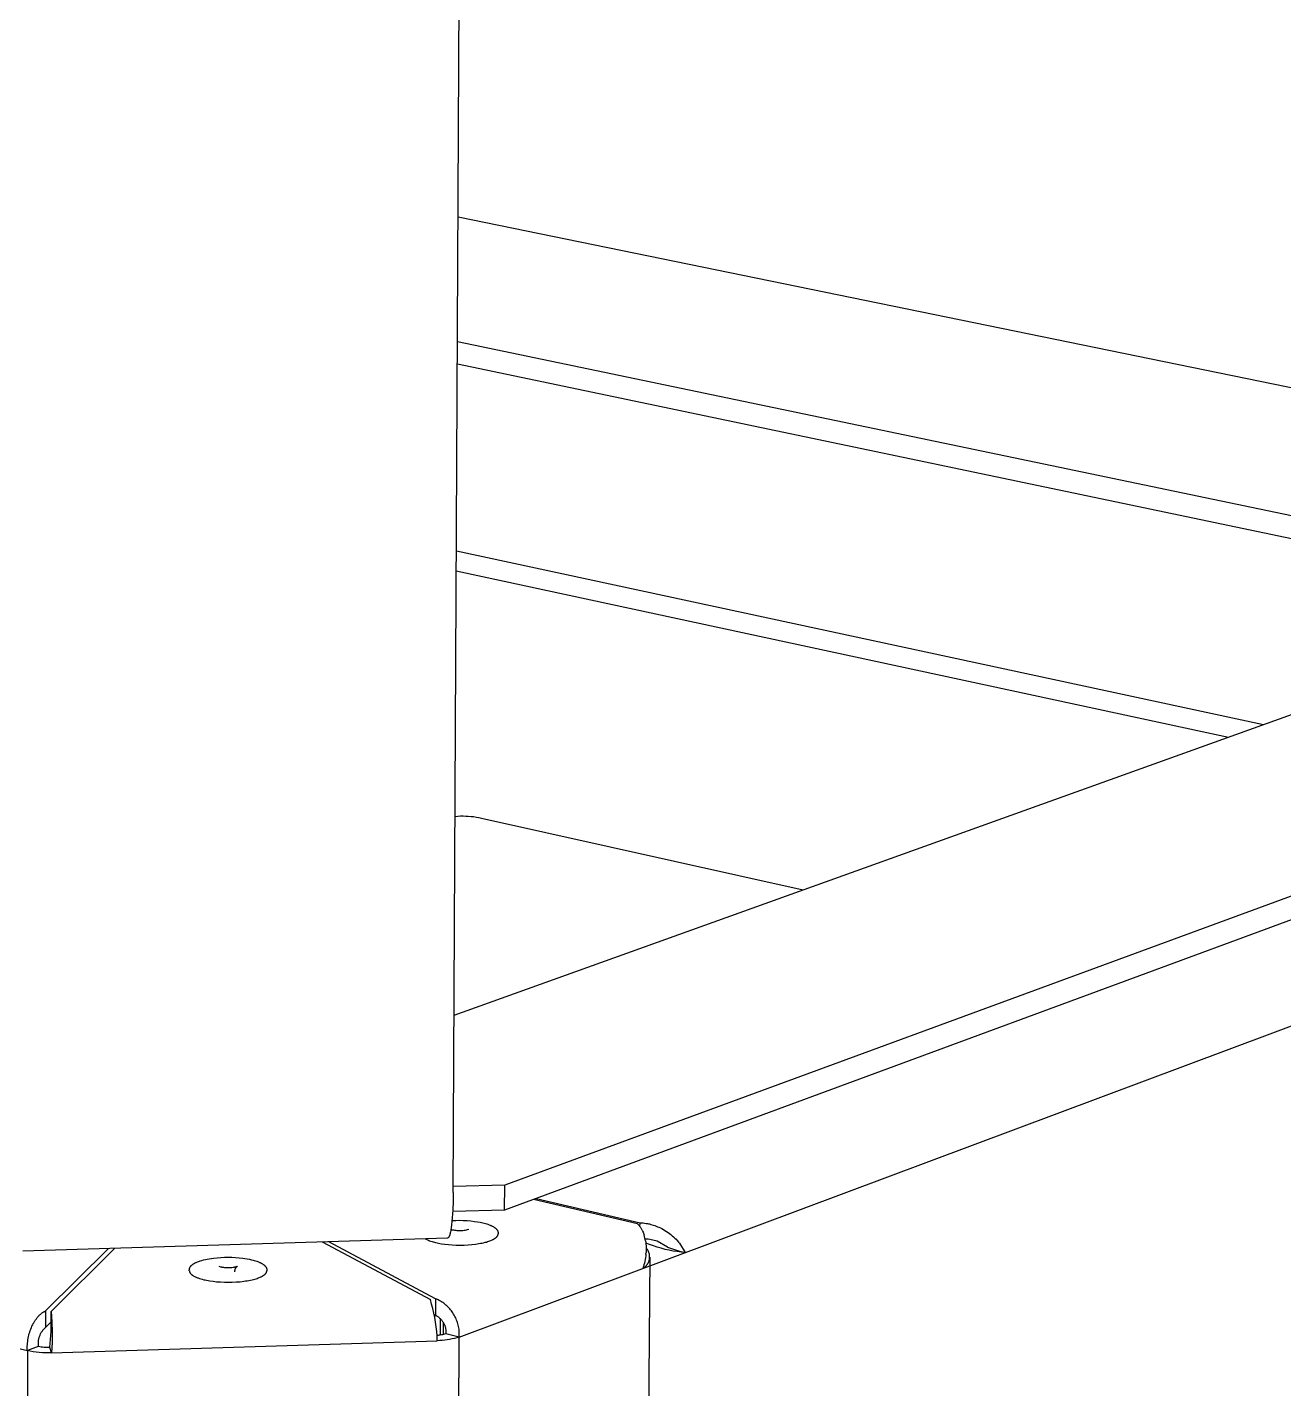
# Model space of a CAD drawing. Header units: millimetres. Extents: x -962 to 3068, y -237 to 2578.
# Drawn here: x 206.3 to 331.7, y 485.2 to 621.1 of the extents above; entities that cross this region are included whole.
import ezdxf

# ---------------------------------------------------------------- set-up
doc = ezdxf.new("R2010")
doc.units = ezdxf.units.MM
doc.header["$MEASUREMENT"] = 0
doc.layers.add('Domyślny', color=7, linetype='Continuous', true_color=0x000000)
doc.layers.add('Utwórz2D linie widoczne', color=7, linetype='Continuous', true_color=0x000000)

msp = doc.modelspace()

# ---------------------------------------------------------------- linework, layer by layer
at = {"layer": 'Domyślny'}
for p, q in [((249.41, 490.34), (407.39, 549.45)), ((-17.56, 543.24), (206.31, 488.99)), ((208.72, 488.78), (247.22, 489.98)), ((246.44, -85.2), (249.41, 490.34)), ((206.31, 488.99), (206.99, -87.34))]:
    msp.add_line(p, q, dxfattribs=at)
at = {"layer": 'Utwórz2D linie widoczne'}
for p, q in [((248.81, 504.76), (249.6, 661.51)), ((249.3, 602.16), (391.06, 573.12)), ((355.08, 567.59), (249.24, 589.68)), ((355.04, 565.3), (249.23, 587.45)), ((329.68, 551.47), (249.13, 568.79)), ((249.12, 566.84), (326.2, 550.22)), ((248.9, 522.48), (354.34, 560.32)), ((400.75, 559.48), (253.96, 505.5)), ((400.69, 557.16), (253.94, 503.02)), ((249, 542.32), (249.26, 542.34)), ((249.26, 542.34), (249.53, 542.36)), ((249.53, 542.36), (249.79, 542.36)), ((249.79, 542.36), (250.06, 542.35)), ((250.06, 542.35), (250.32, 542.34)), ((250.32, 542.34), (250.59, 542.32)), ((250.59, 542.32), (250.85, 542.29)), ((250.85, 542.29), (251.12, 542.25)), ((251.12, 542.25), (251.38, 542.2)), ((251.38, 542.2), (251.64, 542.15)), ((251.64, 542.15), (283.75, 534.99)), ((248.81, 504.76), (248.8, 503.89)), ((253.96, 505.5), (248.81, 505.36)), ((253.94, 503.02), (253.96, 505.5)), ((248.77, 503.04), (248.72, 502.25)), ((253.94, 503.02), (248.76, 502.89)), ((248.8, 503.89), (248.77, 503.04)), ((267.19, 501.65), (256.82, 504.08)), ((257.08, 504.18), (267.46, 501.75)), ((248.65, 501.55), (248.61, 501.25)), ((248.69, 501.89), (248.65, 501.55)), ((248.72, 502.25), (248.69, 501.89)), ((248.7, 501.97), (249.07, 501.99)), ((249.07, 501.99), (249.45, 502)), ((249.45, 502), (249.82, 501.99)), ((249.82, 501.99), (250.2, 501.97)), ((250.2, 501.97), (250.57, 501.94)), ((250.57, 501.94), (250.94, 501.89)), ((250.94, 501.89), (251.22, 501.85)), ((251.22, 501.85), (251.49, 501.81)), ((251.49, 501.81), (251.76, 501.75)), ((251.76, 501.75), (251.9, 501.71)), ((251.9, 501.71), (252.03, 501.68)), ((252.03, 501.68), (252.16, 501.64)), ((252.16, 501.64), (252.28, 501.6)), ((252.28, 501.6), (252.39, 501.56)), ((252.39, 501.56), (252.5, 501.52)), ((252.5, 501.52), (252.55, 501.49)), ((252.55, 501.49), (252.6, 501.47)), ((267.19, 501.65), (267.23, 501.62)), ((267.23, 501.62), (267.27, 501.58)), ((267.27, 501.58), (267.31, 501.55)), ((267.31, 501.55), (267.34, 501.51)), ((267.34, 501.51), (267.38, 501.47)), ((267.45, 501.37), (267.46, 501.75)), ((267.46, 501.75), (267.61, 501.74)), ((267.61, 501.74), (267.76, 501.73)), ((267.76, 501.73), (267.91, 501.71)), ((267.91, 501.71), (268.06, 501.69)), ((268.06, 501.69), (268.2, 501.67)), ((268.2, 501.67), (268.3, 501.65)), ((268.3, 501.65), (268.39, 501.63)), ((268.39, 501.63), (268.53, 501.59)), ((268.53, 501.59), (268.66, 501.56)), ((268.66, 501.56), (268.8, 501.52)), ((268.8, 501.52), (268.93, 501.47)), ((248.25, 500.23), (205.84, 498.92)), ((246.01, 500.16), (246.12, 500.1)), ((248.26, 500.23), (248.25, 500.23)), ((248.27, 500.23), (248.26, 500.23)), ((248.26, 500.23), (248.26, 500.23)), ((248.26, 500.23), (248.26, 500.23)), ((248.28, 500.23), (248.27, 500.23)), ((248.27, 500.23), (248.27, 500.23)), ((248.27, 500.23), (248.27, 500.23)), ((248.29, 500.24), (248.28, 500.24)), ((248.28, 500.24), (248.28, 500.24)), ((248.28, 500.24), (248.28, 500.23)), ((248.3, 500.24), (248.29, 500.24)), ((248.29, 500.24), (248.29, 500.24)), ((248.31, 500.25), (248.3, 500.25)), ((248.3, 500.25), (248.3, 500.24)), ((248.3, 500.24), (248.3, 500.24)), ((248.32, 500.26), (248.31, 500.25)), ((248.31, 500.25), (248.31, 500.25)), ((248.31, 500.25), (248.31, 500.25)), ((248.33, 500.27), (248.32, 500.26)), ((248.32, 500.26), (248.32, 500.26)), ((248.32, 500.26), (248.32, 500.26)), ((248.34, 500.28), (248.33, 500.27)), ((248.33, 500.27), (248.33, 500.27)), ((248.33, 500.27), (248.33, 500.27)), ((248.35, 500.29), (248.34, 500.29)), ((248.34, 500.29), (248.34, 500.28)), ((248.34, 500.28), (248.34, 500.28)), ((248.36, 500.3), (248.35, 500.29)), ((248.35, 500.29), (248.35, 500.29)), ((248.37, 500.32), (248.36, 500.31)), ((248.36, 500.31), (248.36, 500.3)), ((248.38, 500.34), (248.37, 500.32)), ((248.39, 500.35), (248.38, 500.34)), ((248.4, 500.37), (248.39, 500.36)), ((248.39, 500.36), (248.39, 500.35)), ((248.41, 500.39), (248.4, 500.37)), ((248.42, 500.42), (248.41, 500.4)), ((248.41, 500.4), (248.41, 500.39)), ((248.43, 500.45), (248.42, 500.42)), ((248.45, 500.49), (248.43, 500.45)), ((248.46, 500.52), (248.45, 500.49)), ((248.47, 500.56), (248.46, 500.52)), ((248.48, 500.61), (248.47, 500.56)), ((248.5, 500.65), (248.48, 500.61)), ((248.52, 500.75), (248.5, 500.65)), ((248.55, 500.86), (248.52, 500.75)), ((248.57, 500.98), (248.55, 500.86)), ((248.59, 501.11), (248.57, 500.98)), ((248.61, 501.25), (248.59, 501.11)), ((248.59, 501.09), (248.63, 501.08)), ((248.63, 501.08), (248.67, 501.06)), ((248.67, 501.06), (248.71, 501.05)), ((248.71, 501.05), (248.83, 501.03)), ((248.83, 501.03), (248.95, 501.01)), ((248.95, 501.01), (249.07, 501)), ((249.07, 501), (249.18, 500.99)), ((249.18, 500.99), (249.3, 500.98)), ((249.3, 500.98), (249.42, 500.98)), ((249.42, 500.98), (249.54, 500.98)), ((249.54, 500.98), (249.66, 500.98)), ((249.66, 500.98), (249.78, 500.99)), ((249.78, 500.99), (249.89, 501.01)), ((249.89, 501.01), (250.01, 501.02)), ((250.01, 501.02), (250.13, 501.05)), ((250.13, 501.05), (250.24, 501.07)), ((250.24, 501.07), (250.36, 501.1)), ((252.6, 501.47), (252.65, 501.45)), ((252.65, 501.45), (252.7, 501.42)), ((252.7, 501.42), (252.75, 501.4)), ((252.75, 501.4), (252.8, 501.37)), ((252.8, 501.37), (252.84, 501.34)), ((252.84, 501.34), (252.89, 501.32)), ((252.88, 500.13), (252.91, 500.15)), ((252.89, 501.32), (252.93, 501.29)), ((252.91, 500.15), (252.94, 500.17)), ((252.93, 501.29), (252.95, 501.27)), ((252.94, 500.17), (252.98, 500.19)), ((252.95, 501.27), (252.97, 501.26)), ((252.97, 501.26), (252.99, 501.24)), ((252.98, 500.19), (253.01, 500.22)), ((252.99, 501.24), (253.01, 501.23)), ((253.01, 501.23), (253.03, 501.21)), ((253.01, 500.22), (253.04, 500.24)), ((253.03, 501.21), (253.05, 501.2)), ((253.04, 500.24), (253.06, 500.26)), ((253.05, 501.2), (253.07, 501.18)), ((253.06, 500.26), (253.09, 500.28)), ((253.07, 501.18), (253.08, 501.17)), ((253.08, 501.17), (253.1, 501.15)), ((253.09, 500.28), (253.1, 500.29)), ((253.1, 501.15), (253.11, 501.13)), ((253.1, 500.29), (253.12, 500.3)), ((253.11, 501.13), (253.13, 501.12)), ((253.12, 500.3), (253.13, 500.32)), ((253.13, 501.12), (253.14, 501.1)), ((253.13, 500.32), (253.14, 500.33)), ((253.14, 501.1), (253.16, 501.08)), ((253.14, 500.33), (253.15, 500.34)), ((253.15, 500.34), (253.16, 500.35)), ((253.16, 501.08), (253.17, 501.06)), ((253.16, 500.35), (253.17, 500.36)), ((253.17, 501.06), (253.18, 501.05)), ((253.17, 500.36), (253.18, 500.37)), ((253.18, 501.05), (253.2, 501.03)), ((253.18, 500.37), (253.19, 500.38)), ((253.19, 500.38), (253.2, 500.4)), ((253.2, 501.03), (253.21, 501.01)), ((253.2, 500.4), (253.21, 500.41)), ((253.21, 501.01), (253.22, 500.99)), ((253.21, 500.41), (253.22, 500.42)), ((253.22, 500.99), (253.23, 500.98)), ((253.22, 500.42), (253.23, 500.43)), ((253.23, 500.98), (253.24, 500.96)), ((253.23, 500.44), (253.24, 500.46)), ((253.23, 500.43), (253.23, 500.44)), ((253.24, 500.96), (253.24, 500.95)), ((253.24, 500.95), (253.25, 500.94)), ((253.24, 500.46), (253.25, 500.47)), ((253.25, 500.94), (253.25, 500.93)), ((253.25, 500.93), (253.26, 500.92)), ((253.25, 500.48), (253.26, 500.49)), ((253.25, 500.47), (253.25, 500.48)), ((253.26, 500.92), (253.26, 500.91)), ((253.26, 500.91), (253.26, 500.9)), ((253.26, 500.9), (253.27, 500.88)), ((253.26, 500.49), (253.27, 500.51)), ((253.27, 500.88), (253.27, 500.87)), ((253.27, 500.87), (253.28, 500.86)), ((253.27, 500.53), (253.28, 500.54)), ((253.27, 500.52), (253.27, 500.53)), ((253.27, 500.51), (253.27, 500.52)), ((253.28, 500.86), (253.28, 500.85)), ((253.28, 500.85), (253.28, 500.84)), ((253.28, 500.84), (253.28, 500.82)), ((253.28, 500.82), (253.29, 500.81)), ((253.28, 500.56), (253.29, 500.57)), ((253.28, 500.55), (253.28, 500.56)), ((253.28, 500.54), (253.28, 500.55)), ((253.29, 500.81), (253.29, 500.8)), ((253.29, 500.8), (253.29, 500.79)), ((253.29, 500.79), (253.29, 500.77)), ((253.29, 500.77), (253.29, 500.76)), ((253.29, 500.76), (253.29, 500.75)), ((253.29, 500.75), (253.29, 500.74)), ((253.29, 500.74), (253.29, 500.72)), ((253.29, 500.72), (253.29, 500.64)), ((253.29, 500.63), (253.29, 500.64)), ((253.29, 500.62), (253.29, 500.63)), ((253.29, 500.63), (253.29, 500.63)), ((253.29, 500.61), (253.29, 500.62)), ((253.29, 500.62), (253.29, 500.62)), ((253.29, 500.6), (253.29, 500.61)), ((253.29, 500.59), (253.29, 500.6)), ((253.29, 500.6), (253.29, 500.6)), ((253.29, 500.58), (253.29, 500.59)), ((253.29, 500.59), (253.29, 500.59)), ((253.29, 500.57), (253.29, 500.58)), ((253.29, 500.57), (253.29, 500.57)), ((267.38, 501.47), (267.41, 501.43)), ((267.41, 501.43), (267.44, 501.38)), ((267.49, 501.32), (267.44, 501.38)), ((267.53, 501.26), (267.49, 501.32)), ((267.57, 501.2), (267.53, 501.26)), ((267.61, 501.13), (267.57, 501.2)), ((267.64, 501.07), (267.61, 501.13)), ((267.67, 501), (267.64, 501.07)), ((267.67, 501), (267.72, 500.91)), ((267.72, 500.91), (267.76, 500.81)), ((267.76, 500.81), (267.8, 500.72)), ((267.8, 500.72), (267.83, 500.62)), ((267.83, 500.62), (267.87, 500.52)), ((267.91, 500.38), (267.87, 500.52)), ((267.94, 500.23), (267.91, 500.38)), ((267.98, 500.09), (267.94, 500.23)), ((268.93, 501.47), (269.07, 501.42)), ((269.07, 501.42), (269.21, 501.36)), ((269.21, 501.36), (269.35, 501.3)), ((269.35, 501.3), (269.49, 501.24)), ((269.49, 501.24), (269.62, 501.17)), ((269.62, 501.17), (269.79, 501.08)), ((269.79, 501.08), (269.95, 500.99)), ((269.95, 500.99), (270.1, 500.89)), ((270.1, 500.89), (270.26, 500.79)), ((270.26, 500.79), (270.4, 500.68)), ((270.4, 500.68), (270.54, 500.57)), ((270.54, 500.57), (270.68, 500.46)), ((270.68, 500.46), (270.81, 500.34)), ((270.81, 500.34), (270.94, 500.22)), ((270.94, 500.22), (271.06, 500.1)), ((214.39, 499.18), (208.12, 492.95)), ((208.7, 492.9), (215.03, 499.2)), ((235.74, 499.84), (246.53, 494.08)), ((247.06, 494.16), (236.39, 499.86)), ((246.12, 500.1), (246.23, 500.05)), ((246.23, 500.05), (246.35, 500)), ((246.35, 500), (246.46, 499.95)), ((246.46, 499.95), (246.58, 499.91)), ((246.58, 499.91), (246.7, 499.87)), ((246.7, 499.87), (246.82, 499.84)), ((246.82, 499.84), (246.94, 499.81)), ((246.94, 499.81), (247.06, 499.78)), ((247.06, 499.78), (247.2, 499.75)), ((247.2, 499.75), (247.34, 499.72)), ((247.34, 499.72), (247.49, 499.69)), ((247.49, 499.69), (247.65, 499.66)), ((247.65, 499.66), (247.99, 499.62)), ((247.99, 499.62), (248.34, 499.58)), ((248.34, 499.58), (248.72, 499.55)), ((248.72, 499.55), (249.11, 499.53)), ((249.11, 499.53), (249.5, 499.53)), ((249.5, 499.53), (249.9, 499.53)), ((249.9, 499.53), (250.29, 499.55)), ((250.29, 499.55), (250.67, 499.58)), ((250.67, 499.58), (251.04, 499.62)), ((251.04, 499.62), (251.21, 499.65)), ((251.21, 499.65), (251.38, 499.67)), ((251.38, 499.67), (251.54, 499.7)), ((251.54, 499.7), (251.7, 499.73)), ((251.7, 499.73), (251.85, 499.76)), ((251.85, 499.76), (251.99, 499.8)), ((251.99, 499.8), (252.12, 499.83)), ((252.12, 499.83), (252.24, 499.87)), ((252.24, 499.87), (252.36, 499.91)), ((252.36, 499.91), (252.47, 499.95)), ((252.47, 499.95), (252.56, 499.98)), ((252.56, 499.98), (252.64, 500.02)), ((252.64, 500.02), (252.73, 500.05)), ((252.73, 500.05), (252.76, 500.07)), ((252.76, 500.07), (252.8, 500.09)), ((252.8, 500.09), (252.84, 500.11)), ((252.84, 500.11), (252.88, 500.13)), ((268.12, 500.11), (267.97, 500.12)), ((268, 499.95), (267.98, 500.09)), ((268, 499.95), (268.03, 499.78)), ((268.03, 499.78), (268.05, 499.62)), ((268.41, 499.58), (268.04, 499.73)), ((268.05, 499.62), (268.06, 499.46)), ((268.05, 498.62), (268.07, 498.8)), ((268.06, 499.46), (268.07, 499.29)), ((268.07, 499.29), (268.07, 499.13)), ((268.1, 499.19), (268.07, 499.23)), ((268.07, 499.13), (268.07, 498.96)), ((268.07, 498.96), (268.07, 498.8)), ((268.13, 499.16), (268.1, 499.19)), ((268.28, 500.1), (268.12, 500.11)), ((268.16, 499.13), (268.13, 499.16)), ((268.19, 499.09), (268.16, 499.13)), ((268.21, 499.05), (268.19, 499.09)), ((268.23, 499.01), (268.21, 499.05)), ((268.26, 498.98), (268.23, 499.01)), ((268.28, 498.94), (268.26, 498.98)), ((268.43, 500.08), (268.28, 500.1)), ((268.3, 498.9), (268.28, 498.94)), ((268.32, 498.86), (268.3, 498.9)), ((268.33, 498.81), (268.32, 498.86)), ((268.35, 498.77), (268.33, 498.81)), ((268.8, 499.44), (268.41, 499.58)), ((268.58, 500.05), (268.43, 500.08)), ((268.73, 500.02), (268.58, 500.05)), ((268.88, 499.98), (268.73, 500.02)), ((269.18, 499.31), (268.8, 499.44)), ((269.02, 499.94), (268.88, 499.98)), ((269.17, 499.9), (269.02, 499.94)), ((270.21, 499.33), (269.17, 499.9)), ((269.58, 499.2), (269.18, 499.31)), ((269.97, 499.1), (269.58, 499.2)), ((270.37, 499.01), (269.97, 499.1)), ((270.21, 499.33), (271.3, 498.95)), ((270.77, 498.93), (270.37, 499.01)), ((271.17, 498.87), (270.77, 498.93)), ((271.06, 500.1), (271.18, 499.97)), ((271.58, 498.82), (271.17, 498.87)), ((271.18, 499.97), (271.3, 499.83)), ((271.3, 499.83), (271.41, 499.71)), ((271.3, 498.95), (271.98, 498.79)), ((271.41, 499.71), (271.98, 498.79)), ((271.98, 498.79), (271.58, 498.82)), ((222.61, 497.41), (222.62, 497.42)), ((222.62, 497.42), (222.64, 497.44)), ((222.64, 497.44), (222.65, 497.45)), ((222.65, 497.45), (222.66, 497.47)), ((222.66, 497.47), (222.68, 497.48)), ((222.68, 497.48), (222.69, 497.49)), ((222.69, 497.49), (222.7, 497.51)), ((222.7, 497.51), (222.72, 497.52)), ((222.72, 497.52), (222.75, 497.54)), ((222.75, 497.54), (222.78, 497.57)), ((222.78, 497.57), (222.81, 497.59)), ((222.81, 497.59), (222.84, 497.62)), ((222.84, 497.62), (222.88, 497.64)), ((222.88, 497.64), (222.92, 497.66)), ((222.92, 497.66), (222.95, 497.69)), ((222.95, 497.69), (222.99, 497.71)), ((222.99, 497.71), (223.03, 497.73)), ((223.03, 497.73), (223.07, 497.75)), ((223.07, 497.75), (223.12, 497.77)), ((223.12, 497.77), (223.16, 497.8)), ((223.16, 497.8), (223.21, 497.82)), ((223.21, 497.82), (223.3, 497.86)), ((223.3, 497.86), (223.4, 497.89)), ((223.4, 497.89), (223.48, 497.92)), ((223.48, 497.92), (223.56, 497.95)), ((223.56, 497.95), (223.72, 498)), ((223.72, 498), (223.9, 498.04)), ((223.9, 498.04), (224.08, 498.09)), ((224.08, 498.09), (224.27, 498.13)), ((224.27, 498.13), (224.47, 498.16)), ((224.47, 498.16), (224.68, 498.19)), ((224.68, 498.19), (224.89, 498.22)), ((224.89, 498.22), (225.25, 498.26)), ((225.25, 498.26), (225.61, 498.29)), ((225.61, 498.29), (225.98, 498.31)), ((225.98, 498.31), (226.34, 498.31)), ((226.34, 498.31), (226.71, 498.31)), ((226.71, 498.31), (227.07, 498.29)), ((227.07, 498.29), (227.44, 498.26)), ((227.44, 498.26), (227.8, 498.22)), ((227.8, 498.22), (228.02, 498.19)), ((228.02, 498.19), (228.25, 498.15)), ((228.25, 498.15), (228.47, 498.11)), ((228.47, 498.11), (228.69, 498.06)), ((228.69, 498.06), (228.83, 498.03)), ((228.83, 498.03), (228.96, 497.99)), ((228.96, 497.99), (229.09, 497.95)), ((229.09, 497.95), (229.21, 497.91)), ((229.21, 497.91), (229.32, 497.87)), ((229.32, 497.87), (229.43, 497.83)), ((229.43, 497.83), (229.48, 497.8)), ((229.48, 497.8), (229.53, 497.78)), ((229.53, 497.78), (229.58, 497.76)), ((229.58, 497.76), (229.63, 497.73)), ((229.63, 497.73), (229.68, 497.71)), ((229.68, 497.71), (229.72, 497.68)), ((229.72, 497.68), (229.77, 497.65)), ((229.77, 497.65), (229.81, 497.62)), ((229.81, 497.62), (229.86, 497.6)), ((229.86, 497.6), (229.88, 497.58)), ((229.88, 497.58), (229.9, 497.57)), ((229.9, 497.57), (229.92, 497.55)), ((229.92, 497.55), (229.94, 497.53)), ((229.94, 497.53), (229.95, 497.52)), ((229.95, 497.52), (229.97, 497.5)), ((229.97, 497.5), (229.99, 497.49)), ((229.99, 497.49), (230.01, 497.47)), ((230.01, 497.47), (230.02, 497.45)), ((230.02, 497.45), (230.04, 497.44)), ((230.04, 497.44), (230.05, 497.42)), ((230.05, 497.42), (230.07, 497.4)), ((268.43, 498.32), (263.88, -73.89)), ((267.85, 497.55), (267.8, 497.37)), ((267.9, 497.72), (267.85, 497.55)), ((267.94, 497.9), (267.9, 497.72)), ((267.98, 498.08), (267.94, 497.9)), ((268.01, 498.26), (267.98, 498.08)), ((268.03, 498.44), (268.01, 498.26)), ((268.05, 498.62), (268.03, 498.44)), ((268.03, 497.41), (268.06, 497.44)), ((268.06, 497.44), (268.09, 497.48)), ((268.09, 497.48), (268.12, 497.51)), ((268.12, 497.51), (268.15, 497.54)), ((268.15, 497.54), (268.17, 497.58)), ((268.17, 497.58), (268.2, 497.62)), ((268.2, 497.62), (268.22, 497.65)), ((268.22, 497.65), (268.25, 497.69)), ((268.25, 497.69), (268.27, 497.73)), ((268.27, 497.73), (268.29, 497.77)), ((268.29, 497.77), (268.31, 497.81)), ((268.31, 497.81), (268.33, 497.85)), ((268.33, 497.85), (268.34, 497.89)), ((268.34, 497.89), (268.36, 497.94)), ((268.36, 498.73), (268.35, 498.77)), ((268.38, 498.69), (268.36, 498.73)), ((268.36, 497.94), (268.37, 497.98)), ((268.37, 497.98), (268.38, 498.02)), ((268.39, 498.64), (268.38, 498.69)), ((268.38, 498.02), (268.39, 498.07)), ((268.4, 498.6), (268.39, 498.64)), ((268.39, 498.07), (268.4, 498.11)), ((268.4, 498.56), (268.4, 498.6)), ((268.41, 498.51), (268.4, 498.56)), ((268.4, 498.11), (268.41, 498.15)), ((268.42, 498.47), (268.41, 498.51)), ((268.41, 498.2), (268.42, 498.24)), ((268.41, 498.15), (268.41, 498.2)), ((268.42, 498.42), (268.42, 498.47)), ((268.42, 498.38), (268.42, 498.42)), ((268.42, 498.33), (268.42, 498.38)), ((268.42, 498.29), (268.42, 498.33)), ((268.42, 498.24), (268.42, 498.29)), ((222.47, 497.06), (222.48, 497.07)), ((222.47, 497.05), (222.47, 497.06)), ((222.47, 496.97), (222.47, 497.05)), ((222.47, 496.97), (222.47, 496.96)), ((222.47, 496.96), (222.48, 496.95)), ((222.48, 497.14), (222.49, 497.16)), ((222.48, 497.12), (222.48, 497.14)), ((222.48, 497.11), (222.48, 497.12)), ((222.48, 497.1), (222.48, 497.11)), ((222.48, 497.09), (222.48, 497.1)), ((222.48, 497.08), (222.48, 497.09)), ((222.48, 497.09), (222.48, 497.09)), ((222.48, 497.07), (222.48, 497.08)), ((222.48, 496.95), (222.48, 496.94)), ((222.48, 496.94), (222.48, 496.93)), ((222.48, 496.93), (222.48, 496.93)), ((222.48, 496.93), (222.48, 496.92)), ((222.48, 496.92), (222.48, 496.91)), ((222.48, 496.91), (222.48, 496.9)), ((222.48, 496.9), (222.48, 496.89)), ((222.48, 496.89), (222.48, 496.88)), ((222.48, 496.88), (222.49, 496.88)), ((222.49, 497.19), (222.5, 497.21)), ((222.49, 497.17), (222.49, 497.19)), ((222.49, 497.16), (222.49, 497.17)), ((222.49, 496.88), (222.49, 496.87)), ((222.49, 496.87), (222.49, 496.86)), ((222.49, 496.86), (222.49, 496.85)), ((222.49, 496.85), (222.5, 496.84)), ((222.5, 497.21), (222.51, 497.22)), ((222.5, 496.84), (222.5, 496.83)), ((222.5, 496.83), (222.5, 496.83)), ((222.5, 496.83), (222.51, 496.82)), ((222.51, 497.24), (222.52, 497.26)), ((222.51, 497.22), (222.51, 497.24)), ((222.51, 496.82), (222.51, 496.81)), ((222.51, 496.81), (222.52, 496.8)), ((222.52, 497.26), (222.53, 497.27)), ((222.52, 496.8), (222.52, 496.79)), ((222.52, 496.79), (222.52, 496.78)), ((222.52, 496.78), (222.53, 496.78)), ((222.53, 497.29), (222.54, 497.3)), ((222.53, 497.27), (222.53, 497.29)), ((222.53, 496.78), (222.53, 496.77)), ((222.53, 496.77), (222.54, 496.76)), ((222.54, 497.3), (222.55, 497.32)), ((222.54, 496.76), (222.54, 496.75)), ((222.54, 496.75), (222.55, 496.74)), ((222.55, 497.32), (222.56, 497.34)), ((222.55, 496.74), (222.56, 496.74)), ((222.56, 497.34), (222.57, 497.35)), ((222.56, 496.74), (222.57, 496.72)), ((222.57, 497.35), (222.58, 497.37)), ((222.57, 496.72), (222.58, 496.7)), ((222.58, 497.37), (222.59, 497.38)), ((222.58, 496.7), (222.59, 496.69)), ((222.59, 497.38), (222.6, 497.39)), ((222.59, 496.69), (222.61, 496.67)), ((222.6, 497.39), (222.61, 497.41)), ((222.61, 496.67), (222.62, 496.65)), ((222.62, 496.65), (222.64, 496.64)), ((222.64, 496.64), (222.65, 496.62)), ((222.65, 496.62), (222.67, 496.61)), ((222.67, 496.61), (222.69, 496.59)), ((222.69, 496.59), (222.71, 496.58)), ((222.71, 496.58), (222.73, 496.56)), ((222.73, 496.56), (222.75, 496.54)), ((222.75, 496.54), (222.77, 496.53)), ((222.77, 496.53), (222.79, 496.51)), ((222.79, 496.51), (222.81, 496.5)), ((222.81, 496.5), (222.84, 496.48)), ((222.84, 496.48), (222.88, 496.45)), ((222.88, 496.45), (222.93, 496.43)), ((222.93, 496.43), (222.99, 496.4)), ((222.99, 496.4), (223.04, 496.37)), ((223.04, 496.37), (223.1, 496.34)), ((223.1, 496.34), (223.16, 496.32)), ((223.16, 496.32), (223.22, 496.29)), ((223.22, 496.29), (223.28, 496.27)), ((223.28, 496.27), (223.35, 496.24)), ((223.35, 496.24), (223.48, 496.2)), ((223.48, 496.2), (223.62, 496.15)), ((223.62, 496.15), (223.77, 496.11)), ((223.77, 496.11), (223.92, 496.07)), ((223.92, 496.07), (224.06, 496.04)), ((225.43, 497.41), (225.6, 497.36)), ((225.6, 497.36), (225.64, 497.35)), ((225.64, 497.35), (225.68, 497.34)), ((225.68, 497.34), (225.73, 497.33)), ((225.73, 497.33), (225.78, 497.32)), ((225.78, 497.32), (225.88, 497.31)), ((225.88, 497.31), (225.99, 497.3)), ((225.99, 497.3), (226.11, 497.29)), ((226.11, 497.29), (226.23, 497.28)), ((226.23, 497.28), (226.36, 497.28)), ((226.36, 497.28), (226.48, 497.28)), ((226.48, 497.28), (226.6, 497.29)), ((226.6, 497.29), (226.72, 497.3)), ((226.72, 497.3), (226.84, 497.31)), ((226.84, 497.31), (226.89, 497.32)), ((226.89, 497.32), (226.94, 497.33)), ((226.94, 497.33), (226.99, 497.33)), ((226.99, 497.33), (227.03, 497.34)), ((227, 496.99), (226.99, 496.97)), ((226.99, 496.97), (226.99, 496.95)), ((226.99, 496.95), (226.99, 496.94)), ((226.99, 496.94), (226.99, 496.92)), ((226.99, 496.92), (226.99, 496.9)), ((226.99, 496.9), (226.99, 496.88)), ((226.99, 496.88), (226.99, 496.86)), ((227.01, 497.04), (227, 497.02)), ((227, 497.02), (227, 497.01)), ((227, 497.01), (227, 496.99)), ((227.02, 497.07), (227.01, 497.06)), ((227.01, 497.06), (227.01, 497.04)), ((227.03, 497.11), (227.02, 497.09)), ((227.02, 497.09), (227.02, 497.07)), ((227.03, 497.34), (227.07, 497.35)), ((227.04, 497.14), (227.03, 497.12)), ((227.03, 497.12), (227.03, 497.11)), ((227.05, 497.16), (227.04, 497.14)), ((227.06, 497.18), (227.05, 497.16)), ((227.07, 497.19), (227.06, 497.18)), ((227.07, 497.35), (227.11, 497.36)), ((227.08, 497.21), (227.07, 497.19)), ((227.09, 497.24), (227.08, 497.23)), ((227.08, 497.23), (227.08, 497.21)), ((227.1, 497.26), (227.09, 497.24)), ((227.11, 497.27), (227.1, 497.26)), ((227.11, 497.36), (227.14, 497.37)), ((227.12, 497.29), (227.11, 497.27)), ((227.13, 497.3), (227.12, 497.29)), ((227.14, 497.31), (227.13, 497.3)), ((227.14, 497.37), (227.17, 497.38)), ((227.15, 497.32), (227.14, 497.31)), ((227.16, 497.33), (227.15, 497.32)), ((227.17, 497.34), (227.16, 497.33)), ((227.17, 497.38), (227.2, 497.39)), ((227.18, 497.35), (227.17, 497.34)), ((227.19, 497.36), (227.18, 497.35)), ((227.2, 497.37), (227.19, 497.36)), ((227.2, 497.39), (227.21, 497.39)), ((227.21, 497.38), (227.2, 497.37)), ((227.21, 497.39), (227.22, 497.39)), ((227.22, 497.38), (227.21, 497.38)), ((227.22, 497.39), (227.23, 497.4)), ((227.23, 497.39), (227.22, 497.39)), ((227.22, 497.39), (227.22, 497.38)), ((227.23, 497.4), (227.24, 497.4)), ((227.24, 497.4), (227.23, 497.39)), ((227.24, 497.4), (227.25, 497.41)), ((227.24, 497.4), (227.24, 497.4)), ((227.25, 497.4), (227.24, 497.4)), ((227.24, 497.4), (227.24, 497.4)), ((227.24, 497.4), (227.24, 497.4)), ((227.25, 497.41), (227.25, 497.41)), ((227.25, 497.41), (227.25, 497.41)), ((227.25, 497.41), (227.25, 497.41)), ((227.25, 497.41), (227.25, 497.41)), ((227.25, 497.41), (227.25, 497.41)), ((227.25, 497.41), (227.25, 497.41)), ((227.25, 497.41), (227.25, 497.41)), ((227.25, 497.41), (227.25, 497.41)), ((227.25, 497.41), (227.25, 497.41)), ((227.25, 497.41), (227.25, 497.41)), ((227.25, 497.41), (227.25, 497.41)), ((227.25, 497.41), (227.25, 497.41)), ((227.25, 497.41), (227.25, 497.41)), ((227.25, 497.41), (227.25, 497.41)), ((227.25, 497.41), (227.25, 497.41)), ((227.25, 497.41), (227.25, 497.41)), ((227.25, 497.41), (227.25, 497.41)), ((227.25, 497.41), (227.25, 497.41)), ((227.25, 497.41), (227.25, 497.41)), ((227.25, 497.41), (227.25, 497.41)), ((227.25, 497.41), (227.25, 497.41)), ((227.25, 497.41), (227.25, 497.41)), ((227.25, 497.41), (227.25, 497.41)), ((227.25, 497.41), (227.25, 497.41)), ((227.25, 497.41), (227.25, 497.41)), ((227.25, 497.41), (227.25, 497.41)), ((227.25, 497.41), (227.25, 497.41)), ((227.25, 497.41), (227.25, 497.41)), ((227.25, 497.41), (227.25, 497.41)), ((227.25, 497.41), (227.25, 497.41)), ((227.25, 497.41), (227.25, 497.41)), ((227.25, 497.41), (227.25, 497.41)), ((227.25, 497.41), (227.25, 497.41)), ((227.25, 497.41), (227.25, 497.41)), ((227.25, 497.41), (227.25, 497.41)), ((227.25, 497.41), (227.25, 497.41)), ((227.25, 497.41), (227.25, 497.4)), ((228.58, 496.03), (228.73, 496.06)), ((228.73, 496.06), (228.87, 496.09)), ((228.87, 496.09), (229, 496.13)), ((229, 496.13), (229.13, 496.17)), ((229.13, 496.17), (229.25, 496.2)), ((229.25, 496.2), (229.36, 496.24)), ((229.36, 496.24), (229.45, 496.28)), ((229.45, 496.28), (229.54, 496.32)), ((229.54, 496.32), (229.62, 496.35)), ((229.62, 496.35), (229.66, 496.37)), ((229.66, 496.37), (229.7, 496.39)), ((229.7, 496.39), (229.74, 496.41)), ((229.74, 496.41), (229.78, 496.43)), ((229.78, 496.43), (229.81, 496.45)), ((229.81, 496.45), (229.85, 496.48)), ((229.85, 496.48), (229.88, 496.5)), ((229.88, 496.5), (229.91, 496.52)), ((229.91, 496.52), (229.94, 496.54)), ((229.94, 496.54), (229.97, 496.56)), ((229.97, 496.56), (230, 496.59)), ((230, 496.59), (230.01, 496.6)), ((230.01, 496.6), (230.03, 496.61)), ((230.03, 496.61), (230.04, 496.62)), ((230.04, 496.62), (230.05, 496.63)), ((230.05, 496.63), (230.06, 496.65)), ((230.06, 496.65), (230.07, 496.66)), ((230.07, 497.4), (230.08, 497.39)), ((230.07, 496.66), (230.08, 496.67)), ((230.08, 497.39), (230.09, 497.37)), ((230.08, 496.67), (230.09, 496.68)), ((230.09, 497.37), (230.11, 497.35)), ((230.09, 496.68), (230.1, 496.69)), ((230.1, 496.69), (230.11, 496.71)), ((230.11, 497.35), (230.12, 497.33)), ((230.11, 496.71), (230.12, 496.72)), ((230.12, 497.33), (230.13, 497.31)), ((230.12, 496.72), (230.13, 496.73)), ((230.13, 497.31), (230.14, 497.3)), ((230.13, 496.73), (230.14, 496.74)), ((230.14, 497.3), (230.15, 497.28)), ((230.14, 496.74), (230.15, 496.75)), ((230.15, 497.28), (230.16, 497.26)), ((230.15, 496.77), (230.16, 496.78)), ((230.15, 496.75), (230.15, 496.77)), ((230.16, 497.26), (230.16, 497.25)), ((230.16, 497.25), (230.17, 497.24)), ((230.16, 496.78), (230.17, 496.79)), ((230.17, 497.24), (230.17, 497.23)), ((230.17, 497.23), (230.17, 497.22)), ((230.17, 497.22), (230.18, 497.21)), ((230.17, 496.8), (230.18, 496.82)), ((230.17, 496.79), (230.17, 496.8)), ((230.18, 497.21), (230.18, 497.2)), ((230.18, 497.2), (230.19, 497.19)), ((230.18, 496.83), (230.19, 496.84)), ((230.18, 496.82), (230.18, 496.83)), ((230.19, 497.19), (230.19, 497.18)), ((230.19, 497.18), (230.19, 497.17)), ((230.19, 497.17), (230.19, 497.15)), ((230.19, 497.15), (230.2, 497.14)), ((230.19, 496.86), (230.2, 496.87)), ((230.19, 496.85), (230.19, 496.86)), ((230.19, 496.84), (230.19, 496.85)), ((230.2, 497.14), (230.2, 497.13)), ((230.2, 497.13), (230.2, 497.12)), ((230.2, 497.12), (230.2, 497.11)), ((230.2, 497.11), (230.2, 497.1)), ((230.2, 497.1), (230.21, 497.08)), ((230.2, 496.91), (230.21, 496.92)), ((230.2, 496.9), (230.2, 496.91)), ((230.2, 496.91), (230.2, 496.91)), ((230.2, 496.89), (230.2, 496.9)), ((230.2, 496.88), (230.2, 496.89)), ((230.2, 496.89), (230.2, 496.89)), ((230.2, 496.87), (230.2, 496.88)), ((230.2, 496.87), (230.2, 496.87)), ((230.21, 497.08), (230.21, 497.07)), ((230.21, 497.07), (230.21, 497.06)), ((230.21, 497.06), (230.21, 497.05)), ((230.21, 497.05), (230.21, 497.04)), ((230.21, 497.04), (230.21, 496.96)), ((230.21, 496.95), (230.21, 496.96)), ((230.21, 496.94), (230.21, 496.95)), ((230.21, 496.93), (230.21, 496.94)), ((230.21, 496.94), (230.21, 496.94)), ((230.21, 496.92), (230.21, 496.93)), ((230.21, 496.92), (230.21, 496.92)), ((267.8, 497.37), (267.74, 497.2)), ((267.74, 497.2), (267.78, 497.22)), ((267.78, 497.22), (267.82, 497.24)), ((267.82, 497.24), (267.86, 497.27)), ((267.86, 497.27), (267.89, 497.29)), ((267.89, 497.29), (267.93, 497.32)), ((267.93, 497.32), (267.96, 497.35)), ((267.96, 497.35), (268, 497.38)), ((268, 497.38), (268.03, 497.41)), ((224.06, 496.04), (224.2, 496.01)), ((224.2, 496.01), (224.35, 495.99)), ((224.35, 495.99), (224.51, 495.96)), ((224.51, 495.96), (224.84, 495.91)), ((224.84, 495.91), (225.2, 495.87)), ((225.2, 495.87), (225.58, 495.84)), ((225.58, 495.84), (225.97, 495.83)), ((225.97, 495.83), (226.36, 495.82)), ((226.36, 495.82), (226.76, 495.83)), ((226.76, 495.83), (227.16, 495.84)), ((227.16, 495.84), (227.54, 495.87)), ((227.54, 495.87), (227.91, 495.92)), ((227.91, 495.92), (228.09, 495.94)), ((228.09, 495.94), (228.26, 495.97)), ((228.26, 495.97), (228.42, 496)), ((228.42, 496), (228.58, 496.03)), ((246.66, 493.64), (246.53, 494.08)), ((246.78, 493.19), (246.66, 493.64)), ((247.06, 494.16), (247.05, 492.51)), ((247.18, 494.11), (247.06, 494.16)), ((247.3, 494.05), (247.18, 494.11)), ((247.42, 493.99), (247.3, 494.05)), ((247.53, 493.93), (247.42, 493.99)), ((247.65, 493.86), (247.53, 493.93)), ((247.76, 493.78), (247.65, 493.86)), ((247.87, 493.71), (247.76, 493.78)), ((247.97, 493.63), (247.87, 493.71)), ((248.08, 493.54), (247.97, 493.63)), ((248.18, 493.45), (248.08, 493.54)), ((248.27, 493.36), (248.18, 493.45)), ((248.37, 493.27), (248.27, 493.36)), ((207.05, 491.95), (207.09, 492.01)), ((207.09, 492.01), (207.13, 492.06)), ((207.13, 492.06), (207.17, 492.12)), ((207.17, 492.12), (207.21, 492.17)), ((207.21, 492.17), (207.25, 492.23)), ((207.25, 492.23), (207.29, 492.28)), ((207.29, 492.28), (207.33, 492.33)), ((207.33, 492.33), (207.38, 492.39)), ((207.38, 492.39), (207.42, 492.43)), ((207.42, 492.43), (207.46, 492.47)), ((207.46, 492.47), (207.5, 492.52)), ((207.5, 492.52), (207.55, 492.56)), ((207.55, 492.56), (207.59, 492.6)), ((207.59, 492.6), (207.64, 492.64)), ((207.64, 492.64), (207.68, 492.68)), ((207.68, 492.68), (207.73, 492.72)), ((207.73, 492.72), (207.78, 492.75)), ((207.78, 492.75), (207.82, 492.79)), ((207.82, 492.79), (207.87, 492.82)), ((207.87, 492.82), (207.92, 492.85)), ((207.92, 492.85), (207.97, 492.87)), ((207.97, 492.87), (208.02, 492.9)), ((208.02, 492.9), (208.05, 492.91)), ((208.05, 492.91), (208.07, 492.93)), ((208.07, 492.93), (208.1, 492.94)), ((208.1, 492.94), (208.12, 492.95)), ((208.12, 492.95), (208.12, 491.3)), ((208.7, 491.7), (208.7, 492.9)), ((208.7, 492.9), (208.76, 491.87)), ((246.89, 492.74), (246.78, 493.19)), ((246.98, 492.28), (246.89, 492.74)), ((246.94, 492.57), (247.05, 492.51)), ((247.06, 491.83), (246.98, 492.28)), ((247.05, 492.51), (247.1, 492.49)), ((247.1, 492.49), (247.16, 492.46)), ((247.16, 492.46), (247.21, 492.42)), ((247.21, 492.42), (247.27, 492.39)), ((247.27, 492.39), (247.32, 492.36)), ((247.32, 492.36), (247.37, 492.32)), ((247.37, 492.32), (247.42, 492.28)), ((247.42, 492.28), (247.46, 492.24)), ((247.46, 492.24), (247.51, 492.2)), ((247.51, 492.2), (247.55, 492.15)), ((247.54, 490.54), (247.55, 492.19)), ((247.55, 492.15), (247.6, 492.11)), ((247.6, 492.11), (247.64, 492.06)), ((247.64, 492.06), (247.68, 492.01)), ((247.68, 492.01), (247.72, 491.96)), ((248.46, 493.17), (248.37, 493.27)), ((248.54, 493.07), (248.46, 493.17)), ((248.63, 492.96), (248.54, 493.07)), ((248.71, 492.86), (248.63, 492.96)), ((248.78, 492.75), (248.71, 492.86)), ((248.85, 492.63), (248.78, 492.75)), ((248.92, 492.52), (248.85, 492.63)), ((248.99, 492.4), (248.92, 492.52)), ((249.05, 492.28), (248.99, 492.4)), ((249.1, 492.16), (249.05, 492.28)), ((249.15, 492.04), (249.1, 492.16)), ((249.2, 491.91), (249.15, 492.04)), ((206.46, 490.54), (206.5, 490.69)), ((206.5, 490.69), (206.55, 490.84)), ((206.55, 490.84), (206.6, 490.99)), ((206.6, 490.99), (206.65, 491.14)), ((206.65, 491.14), (206.71, 491.29)), ((206.71, 491.29), (206.77, 491.43)), ((206.77, 491.43), (206.84, 491.57)), ((206.84, 491.57), (206.9, 491.7)), ((206.9, 491.7), (206.94, 491.76)), ((206.94, 491.76), (206.98, 491.83)), ((206.98, 491.83), (207.01, 491.89)), ((207.01, 491.89), (207.05, 491.95)), ((207.59, 490.63), (207.56, 490.57)), ((207.63, 490.7), (207.59, 490.63)), ((207.66, 490.76), (207.63, 490.7)), ((207.7, 490.82), (207.66, 490.76)), ((207.74, 490.88), (207.7, 490.82)), ((207.78, 490.94), (207.74, 490.88)), ((207.83, 490.99), (207.78, 490.94)), ((207.87, 491.05), (207.83, 490.99)), ((207.92, 491.1), (207.87, 491.05)), ((207.97, 491.15), (207.92, 491.1)), ((208.02, 491.2), (207.97, 491.15)), ((208.07, 491.25), (208.02, 491.2)), ((208.12, 491.3), (208.07, 491.25)), ((208.7, 491.87), (208.12, 491.3)), ((208.54, 489.29), (208.68, 490.9)), ((208.68, 490.9), (208.7, 491.7)), ((208.76, 491.87), (208.78, 490.84)), ((208.78, 490.84), (208.77, 489.81)), ((247.12, 491.37), (247.06, 491.83)), ((247.17, 490.91), (247.12, 491.37)), ((247.2, 490.45), (247.17, 490.91)), ((247.72, 491.96), (247.75, 491.91)), ((247.75, 491.91), (247.79, 491.86)), ((247.79, 491.86), (247.82, 491.81)), ((247.81, 491.84), (247.8, 490.59)), ((247.82, 491.81), (247.85, 491.75)), ((247.95, 490.63), (247.84, 490.6)), ((247.85, 491.75), (247.88, 491.7)), ((247.88, 491.7), (247.91, 491.64)), ((247.91, 491.64), (247.93, 491.58)), ((247.93, 491.58), (247.96, 491.53)), ((248.06, 490.66), (247.95, 490.63)), ((247.96, 491.53), (247.98, 491.47)), ((247.98, 491.47), (248, 491.41)), ((248, 491.41), (248.01, 491.35)), ((248.01, 491.35), (248.03, 491.29)), ((248.03, 491.29), (248.04, 491.22)), ((248.04, 491.22), (248.05, 491.16)), ((248.05, 491.16), (248.06, 491.1)), ((248.06, 491.1), (248.07, 491.04)), ((248.07, 490.79), (248.06, 490.73)), ((248.06, 490.73), (248.06, 490.66)), ((249.41, 490.34), (248.06, 490.66)), ((248.07, 491.04), (248.07, 490.98)), ((248.07, 490.98), (248.07, 490.91)), ((248.07, 490.91), (248.07, 490.85)), ((248.07, 490.85), (248.07, 490.79)), ((249.24, 491.79), (249.2, 491.91)), ((249.28, 491.66), (249.24, 491.79)), ((249.31, 491.53), (249.28, 491.66)), ((249.34, 491.4), (249.31, 491.53)), ((249.37, 491.27), (249.34, 491.4)), ((249.39, 491.14), (249.37, 491.27)), ((249.4, 491.01), (249.39, 491.14)), ((249.42, 490.87), (249.4, 491.01)), ((249.42, 490.74), (249.42, 490.87)), ((249.42, 490.61), (249.42, 490.74)), ((206.3, 489.44), (206.31, 489.59)), ((206.3, 489.29), (206.3, 489.44)), ((206.3, 489.14), (206.3, 489.29)), ((206.31, 489.59), (206.33, 489.75)), ((207.4, 489.39), (206.31, 488.99)), ((206.33, 489.75), (206.34, 489.91)), ((206.34, 489.91), (206.37, 490.07)), ((206.37, 490.07), (206.39, 490.23)), ((206.39, 490.23), (206.43, 490.39)), ((206.43, 490.39), (206.46, 490.54)), ((207.38, 489.82), (207.37, 489.74)), ((207.37, 489.74), (207.37, 489.67)), ((207.37, 489.67), (207.38, 489.6)), ((207.39, 489.96), (207.38, 489.89)), ((207.38, 489.89), (207.38, 489.82)), ((207.38, 489.6), (207.38, 489.53)), ((207.38, 489.53), (207.39, 489.46)), ((207.4, 490.03), (207.39, 489.96)), ((207.39, 489.46), (207.4, 489.39)), ((207.41, 490.1), (207.4, 490.03)), ((207.54, 489.36), (207.4, 489.39)), ((207.43, 490.17), (207.41, 490.1)), ((207.44, 490.24), (207.43, 490.17)), ((207.46, 490.3), (207.44, 490.24)), ((207.48, 490.37), (207.46, 490.3)), ((207.51, 490.44), (207.48, 490.37)), ((207.54, 490.51), (207.51, 490.44)), ((207.56, 490.57), (207.54, 490.51)), ((207.68, 489.34), (207.54, 489.36)), ((207.82, 489.32), (207.68, 489.34)), ((207.97, 489.3), (207.82, 489.32)), ((208.11, 489.29), (207.97, 489.3)), ((208.25, 489.29), (208.11, 489.29)), ((208.4, 489.29), (208.25, 489.29)), ((208.54, 489.29), (208.4, 489.29)), ((208.72, 488.78), (208.54, 489.29)), ((208.77, 489.81), (208.72, 488.78)), ((247.3, 490.51), (247.19, 490.5)), ((247.22, 489.98), (247.2, 490.45)), ((247.47, 489.99), (247.22, 489.98)), ((247.41, 490.52), (247.3, 490.51)), ((247.52, 490.54), (247.41, 490.52)), ((247.72, 490.01), (247.47, 489.99)), ((247.63, 490.55), (247.52, 490.54)), ((247.74, 490.58), (247.63, 490.55)), ((247.96, 490.03), (247.72, 490.01)), ((247.84, 490.6), (247.74, 490.58)), ((248.21, 490.06), (247.96, 490.03)), ((248.45, 490.1), (248.21, 490.06)), ((248.7, 490.15), (248.45, 490.1)), ((248.94, 490.2), (248.7, 490.15)), ((249.18, 490.27), (248.94, 490.2)), ((249.41, 490.34), (249.18, 490.27)), ((249.41, 490.34), (249.42, 490.47)), ((249.42, 490.47), (249.42, 490.61)), ((206.31, 488.99), (206.3, 489.14)), ((206.6, 488.93), (206.31, 488.99)), ((206.9, 488.88), (206.6, 488.93)), ((207.2, 488.84), (206.9, 488.88)), ((207.5, 488.8), (207.2, 488.84)), ((207.81, 488.78), (207.5, 488.8)), ((208.11, 488.77), (207.81, 488.78)), ((208.41, 488.77), (208.11, 488.77)), ((208.72, 488.78), (208.41, 488.77))]:
    msp.add_line(p, q, dxfattribs=at)

doc.saveas('drawing.dxf')
